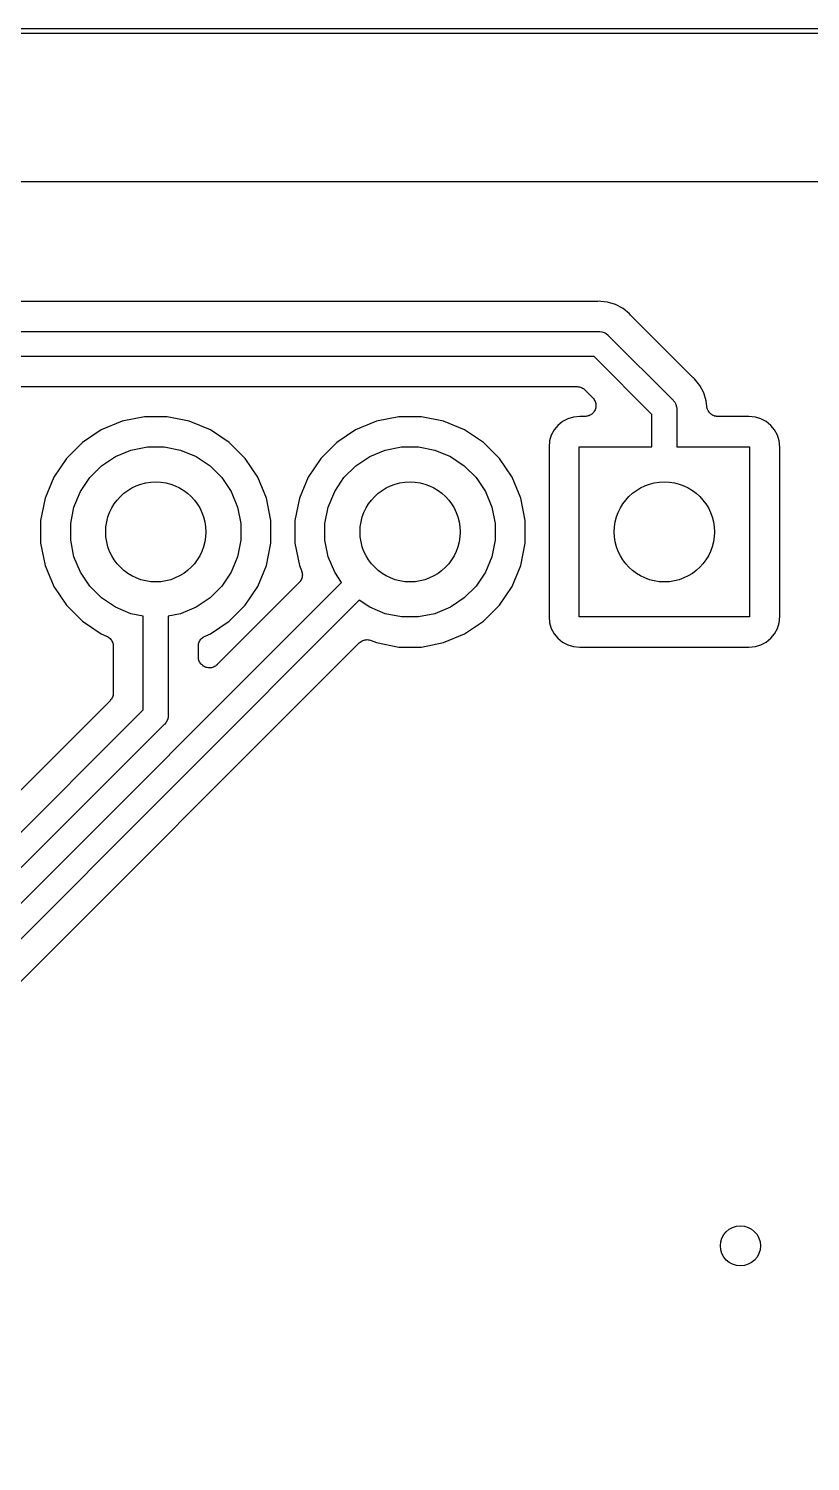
# Model space of a CAD drawing. Extents: x 13 to 148, y -136 to -18.
# Drawn here: x 127.15 to 134.96, y -32.28 to -17.98 of the extents above; entities that cross this region are included whole.
import ezdxf

# ---------------------------------------------------------------- set-up
doc = ezdxf.new("R2010")
doc.units = 0
doc.layers.add('BLACK', color=7, linetype='CONTINUOUS')

msp = doc.modelspace()

# ---------------------------------------------------------------- linework, layer by layer
at = {"layer": 'BLACK', "linetype": 'CONTINUOUS'}
for p, q in [((14.9988, -17.975), (145.501, -17.975)), ((145.499, -18.025), (15.0001, -18.025)), ((19.1496, -19.5), (140.85, -19.5)), ((132.824, -20.7), (122.676, -20.7)), ((132.828, -20.6995), (132.824, -20.7)), ((132.833, -20.6996), (132.828, -20.6995)), ((132.835, -20.6995), (132.833, -20.6996)), ((132.85, -20.6979), (132.835, -20.6995)), ((132.865, -20.6995), (132.85, -20.6979)), ((132.933, -20.7061), (132.865, -20.6995)), ((132.865, -20.6995), (132.865, -20.6995)), ((133.013, -20.7305), (132.933, -20.7061)), ((133.087, -20.7699), (133.013, -20.7305)), ((133.152, -20.823), (133.087, -20.7699)), ((133.162, -20.8351), (133.152, -20.823)), ((133.165, -20.8383), (133.162, -20.8351)), ((133.168, -20.842), (133.165, -20.8383)), ((133.169, -20.8431), (133.168, -20.842)), ((133.782, -21.4559), (133.169, -20.8431)), ((122.656, -21), (132.844, -21)), ((132.844, -21), (132.85, -20.9994)), ((132.85, -20.9994), (132.856, -21)), ((132.856, -21), (132.856, -21)), ((132.856, -21), (132.875, -21.0018)), ((132.875, -21.0018), (132.898, -21.009)), ((132.898, -21.009), (132.92, -21.0206)), ((132.92, -21.0206), (132.939, -21.0362)), ((132.939, -21.0362), (132.943, -21.041)), ((132.943, -21.041), (133.584, -21.6823)), ((132.798, -21.25), (122.702, -21.25)), ((133.375, -21.8268), (132.798, -21.25)), ((133.786, -21.4588), (133.782, -21.4559)), ((133.789, -21.4622), (133.786, -21.4588)), ((122.872, -21.55), (132.628, -21.55)), ((132.628, -21.55), (132.629, -21.55)), ((132.629, -21.55), (132.629, -21.55)), ((132.629, -21.55), (132.629, -21.55)), ((132.629, -21.55), (132.63, -21.55)), ((132.63, -21.55), (132.64, -21.5511)), ((132.64, -21.5511), (132.65, -21.5522)), ((132.65, -21.5522), (132.651, -21.5523)), ((132.651, -21.5523), (132.651, -21.5524)), ((132.651, -21.5524), (132.661, -21.5555)), ((132.661, -21.5555), (132.671, -21.5584)), ((132.671, -21.5584), (132.671, -21.5587)), ((132.671, -21.5587), (132.672, -21.5589)), ((132.672, -21.5589), (132.681, -21.5638)), ((132.681, -21.5638), (132.69, -21.5686)), ((132.69, -21.5686), (132.69, -21.569)), ((132.69, -21.569), (132.691, -21.5692)), ((132.691, -21.5692), (132.698, -21.5758)), ((132.698, -21.5758), (132.706, -21.5822)), ((132.706, -21.5822), (132.784, -21.6602)), ((133.79, -21.4631), (133.789, -21.4622)), ((133.802, -21.473), (133.79, -21.4631)), ((133.855, -21.5377), (133.802, -21.473)), ((133.895, -21.6116), (133.855, -21.5377)), ((132.784, -21.6602), (132.785, -21.661)), ((132.785, -21.661), (132.785, -21.6611)), ((132.785, -21.6611), (132.785, -21.6611)), ((132.785, -21.6611), (132.785, -21.6613)), ((132.785, -21.6613), (132.792, -21.6694)), ((132.792, -21.6694), (132.798, -21.6778)), ((132.798, -21.6778), (132.799, -21.678)), ((132.799, -21.678), (132.799, -21.6781)), ((132.799, -21.6781), (132.803, -21.6874)), ((132.803, -21.6874), (132.808, -21.6968)), ((132.808, -21.6968), (132.808, -21.697)), ((132.808, -21.697), (132.809, -21.6972)), ((132.809, -21.6972), (132.811, -21.707)), ((132.811, -21.707), (132.814, -21.7174)), ((132.814, -21.7174), (132.814, -21.7176)), ((132.814, -21.7176), (132.815, -21.7178)), ((132.815, -21.7178), (132.815, -21.7281)), ((132.815, -21.7281), (132.816, -21.7388)), ((132.816, -21.7392), (132.815, -21.7498)), ((132.816, -21.7388), (132.816, -21.739)), ((132.816, -21.739), (132.816, -21.7392)), ((133.584, -21.6823), (133.589, -21.6862)), ((133.589, -21.6862), (133.593, -21.6909)), ((133.593, -21.6909), (133.604, -21.7052)), ((133.604, -21.7052), (133.615, -21.7257)), ((133.615, -21.7257), (133.616, -21.7269)), ((133.616, -21.7269), (133.623, -21.7505)), ((133.919, -21.6917), (133.895, -21.6116)), ((133.924, -21.7488), (133.919, -21.6917)), ((128.307, -21.85), (128.085, -21.8942)), ((128.533, -21.85), (128.307, -21.85)), ((128.755, -21.8942), (128.533, -21.85)), ((130.847, -21.85), (130.625, -21.8942)), ((131.073, -21.85), (130.847, -21.85)), ((131.295, -21.8942), (131.073, -21.85)), ((132.535, -21.8715), (132.483, -21.8994)), ((132.591, -21.8543), (132.535, -21.8715)), ((132.655, -21.848), (132.591, -21.8543)), ((132.706, -21.848), (132.655, -21.848)), ((132.717, -21.847), (132.706, -21.848)), ((132.727, -21.846), (132.717, -21.847)), ((132.728, -21.8459), (132.727, -21.846)), ((132.738, -21.8429), (132.728, -21.8459)), ((132.728, -21.8459), (132.728, -21.8459)), ((132.748, -21.8399), (132.738, -21.8429)), ((132.757, -21.8349), (132.748, -21.8397)), ((132.748, -21.8397), (132.748, -21.8398)), ((132.748, -21.8398), (132.748, -21.8399)), ((132.767, -21.8299), (132.757, -21.8349)), ((132.775, -21.8231), (132.767, -21.8296)), ((132.767, -21.8296), (132.767, -21.8297)), ((132.767, -21.8297), (132.767, -21.8299)), ((132.784, -21.8163), (132.775, -21.8231)), ((132.791, -21.808), (132.784, -21.8161)), ((132.784, -21.8161), (132.784, -21.8162)), ((132.784, -21.8162), (132.784, -21.8163)), ((132.797, -21.7998), (132.791, -21.808)), ((132.798, -21.7995), (132.797, -21.7997)), ((132.797, -21.7997), (132.797, -21.7998)), ((132.803, -21.7903), (132.798, -21.7995)), ((132.808, -21.781), (132.803, -21.7903)), ((132.811, -21.7707), (132.808, -21.7806)), ((132.808, -21.7806), (132.808, -21.7808)), ((132.808, -21.7808), (132.808, -21.781)), ((132.814, -21.7605), (132.811, -21.7707)), ((132.815, -21.7498), (132.814, -21.7601)), ((132.814, -21.7601), (132.814, -21.7603)), ((132.814, -21.7603), (132.814, -21.7605)), ((133.375, -22.15), (133.375, -21.8268)), ((133.623, -21.7505), (133.625, -21.7689)), ((133.625, -21.7689), (133.625, -21.7689)), ((133.625, -21.7689), (133.626, -21.775)), ((133.626, -21.775), (133.625, -21.7811)), ((133.625, -21.7811), (133.625, -22.15)), ((133.925, -21.7537), (133.924, -21.7488)), ((133.926, -21.7586), (133.925, -21.7537)), ((133.928, -21.7642), (133.926, -21.7586)), ((133.929, -21.7699), (133.928, -21.7642)), ((133.931, -21.7745), (133.929, -21.7699)), ((133.932, -21.7792), (133.931, -21.7745)), ((133.935, -21.7843), (133.932, -21.7792)), ((133.937, -21.7897), (133.935, -21.7843)), ((133.94, -21.7938), (133.937, -21.7897)), ((133.942, -21.7982), (133.94, -21.7938)), ((133.946, -21.8028), (133.942, -21.7982)), ((133.949, -21.8076), (133.946, -21.8028)), ((133.952, -21.8111), (133.949, -21.8076)), ((133.955, -21.815), (133.952, -21.8111)), ((133.96, -21.8187), (133.955, -21.815)), ((133.964, -21.8228), (133.96, -21.8187)), ((133.968, -21.8256), (133.964, -21.8228)), ((133.972, -21.8288), (133.968, -21.8256)), ((133.977, -21.8316), (133.972, -21.8288)), ((133.982, -21.8348), (133.977, -21.8316)), ((133.986, -21.8367), (133.982, -21.8348)), ((133.991, -21.8391), (133.986, -21.8367)), ((133.996, -21.8409), (133.991, -21.8391)), ((134.001, -21.8431), (133.996, -21.8409)), ((134.006, -21.8441), (134.001, -21.8431)), ((134.011, -21.8456), (134.006, -21.8441)), ((134.017, -21.8463), (134.011, -21.8456)), ((134.022, -21.8474), (134.017, -21.8463)), ((134.027, -21.8475), (134.022, -21.8474)), ((134.032, -21.848), (134.027, -21.8475)), ((134.034, -21.848), (134.032, -21.848)), ((134.345, -21.848), (134.034, -21.848)), ((134.409, -21.8543), (134.345, -21.848)), ((134.465, -21.8715), (134.409, -21.8543)), ((134.517, -21.8994), (134.465, -21.8715)), ((127.875, -21.9809), (127.687, -22.1067)), ((128.085, -21.8942), (127.875, -21.9809)), ((128.965, -21.9809), (128.755, -21.8942)), ((129.153, -22.1067), (128.965, -21.9809)), ((130.415, -21.9809), (130.227, -22.1067)), ((130.625, -21.8942), (130.415, -21.9809)), ((131.505, -21.9809), (131.295, -21.8942)), ((131.693, -22.1067), (131.505, -21.9809)), ((132.399, -21.9825), (132.371, -22.0346)), ((132.437, -21.9368), (132.399, -21.9825)), ((132.483, -21.8994), (132.437, -21.9368)), ((134.563, -21.9368), (134.517, -21.8994)), ((134.601, -21.9825), (134.563, -21.9368)), ((134.629, -22.0346), (134.601, -21.9825)), ((127.687, -22.1067), (127.527, -22.2669)), ((128.172, -22.1827), (128.336, -22.15)), ((128.336, -22.15), (128.504, -22.15)), ((128.504, -22.15), (128.668, -22.1827)), ((129.313, -22.2669), (129.153, -22.1067)), ((130.227, -22.1067), (130.067, -22.2669)), ((130.712, -22.1827), (130.876, -22.15)), ((130.876, -22.15), (131.044, -22.15)), ((131.044, -22.15), (131.208, -22.1827)), ((131.853, -22.2669), (131.693, -22.1067)), ((132.354, -22.0912), (132.348, -22.1554)), ((132.348, -22.1554), (132.348, -23.8446)), ((132.371, -22.0346), (132.354, -22.0912)), ((132.65, -23.85), (132.65, -22.15)), ((132.65, -22.15), (133.375, -22.15)), ((133.625, -22.15), (134.35, -22.15)), ((134.35, -22.15), (134.35, -23.85)), ((134.646, -22.0912), (134.629, -22.0346)), ((134.652, -22.1554), (134.646, -22.0912)), ((134.652, -23.8446), (134.652, -22.1554)), ((127.527, -22.2669), (127.401, -22.4553)), ((127.878, -22.3398), (128.017, -22.2467)), ((128.017, -22.2467), (128.172, -22.1827)), ((128.668, -22.1827), (128.823, -22.2467)), ((128.823, -22.2467), (128.962, -22.3398)), ((129.439, -22.4553), (129.313, -22.2669)), ((130.067, -22.2669), (129.941, -22.4553)), ((130.418, -22.3398), (130.557, -22.2467)), ((130.557, -22.2467), (130.712, -22.1827)), ((131.208, -22.1827), (131.363, -22.2467)), ((131.363, -22.2467), (131.502, -22.3398)), ((131.979, -22.4553), (131.853, -22.2669)), ((127.401, -22.4553), (127.314, -22.6646)), ((127.667, -22.5974), (127.76, -22.4582)), ((127.76, -22.4582), (127.878, -22.3398)), ((128.962, -22.3398), (129.08, -22.4582)), ((129.08, -22.4582), (129.173, -22.5974)), ((129.526, -22.6646), (129.439, -22.4553)), ((129.941, -22.4553), (129.854, -22.6646)), ((130.207, -22.5974), (130.3, -22.4582)), ((130.3, -22.4582), (130.418, -22.3398)), ((131.502, -22.3398), (131.62, -22.4582)), ((131.62, -22.4582), (131.713, -22.5974)), ((132.066, -22.6646), (131.979, -22.4553)), ((127.603, -22.7521), (127.667, -22.5974)), ((129.173, -22.5974), (129.237, -22.7521)), ((130.143, -22.7521), (130.207, -22.5974)), ((131.713, -22.5974), (131.777, -22.7521)), ((127.314, -22.6646), (127.27, -22.8867)), ((129.57, -22.8867), (129.526, -22.6646)), ((129.854, -22.6646), (129.81, -22.8867)), ((132.11, -22.8867), (132.066, -22.6646)), ((127.27, -22.8867), (127.27, -23.1133)), ((127.57, -22.9163), (127.603, -22.7521)), ((129.237, -22.7521), (129.27, -22.9163)), ((129.57, -23.1133), (129.57, -22.8867)), ((129.81, -22.8867), (129.81, -23.1133)), ((130.11, -22.9163), (130.143, -22.7521)), ((131.777, -22.7521), (131.81, -22.9163)), ((132.11, -23.1133), (132.11, -22.8867)), ((127.57, -23.0837), (127.57, -22.9163)), ((129.27, -22.9163), (129.27, -23.0837)), ((130.11, -23.0837), (130.11, -22.9163)), ((131.81, -22.9163), (131.81, -23.0837)), ((127.27, -23.1133), (127.314, -23.3354)), ((127.603, -23.2479), (127.57, -23.0837)), ((129.27, -23.0837), (129.237, -23.2479)), ((129.526, -23.3354), (129.57, -23.1133)), ((129.81, -23.1133), (129.854, -23.3354)), ((130.143, -23.2479), (130.11, -23.0837)), ((131.81, -23.0837), (131.777, -23.2479)), ((132.066, -23.3354), (132.11, -23.1133)), ((127.667, -23.4026), (127.603, -23.2479)), ((129.237, -23.2479), (129.173, -23.4026)), ((130.207, -23.4026), (130.143, -23.2479)), ((131.777, -23.2479), (131.713, -23.4026)), ((127.314, -23.3354), (127.401, -23.5447)), ((127.76, -23.5418), (127.667, -23.4026)), ((129.173, -23.4026), (129.08, -23.5418)), ((129.439, -23.5447), (129.526, -23.3354)), ((129.854, -23.3354), (129.876, -23.3873)), ((129.876, -23.3873), (129.876, -23.3878)), ((129.876, -23.3878), (129.876, -23.3878)), ((129.876, -23.3878), (129.876, -23.3878)), ((129.876, -23.3878), (129.876, -23.3887)), ((129.876, -23.3887), (129.879, -23.3985)), ((129.879, -23.4617), (129.876, -23.4716)), ((129.879, -23.3985), (129.882, -23.4084)), ((129.882, -23.452), (129.879, -23.4617)), ((129.882, -23.4084), (129.882, -23.4089)), ((129.882, -23.4089), (129.882, -23.4093)), ((129.882, -23.4093), (129.883, -23.4195)), ((129.883, -23.4408), (129.882, -23.4511)), ((129.882, -23.4511), (129.882, -23.4516)), ((129.882, -23.4516), (129.882, -23.452)), ((129.883, -23.4195), (129.884, -23.4297)), ((129.884, -23.4307), (129.883, -23.4408)), ((129.884, -23.4297), (129.884, -23.4302)), ((129.884, -23.4302), (129.884, -23.4307)), ((130.276, -23.5068), (130.207, -23.4026)), ((131.713, -23.4026), (131.62, -23.5418)), ((131.979, -23.5447), (132.066, -23.3354)), ((121.908, -31.875), (130.276, -23.5068)), ((127.401, -23.5447), (127.527, -23.7331)), ((127.878, -23.6602), (127.76, -23.5418)), ((129.08, -23.5418), (128.962, -23.6602)), ((129.852, -23.5071), (129.033, -24.3262)), ((129.313, -23.7331), (129.439, -23.5447)), ((129.858, -23.4992), (129.852, -23.5071)), ((129.865, -23.4914), (129.858, -23.4992)), ((129.87, -23.4814), (129.865, -23.4906)), ((129.865, -23.4906), (129.865, -23.4909)), ((129.865, -23.4909), (129.865, -23.4914)), ((129.875, -23.4725), (129.87, -23.4814)), ((129.876, -23.4716), (129.875, -23.4721)), ((129.875, -23.4721), (129.875, -23.4725)), ((131.62, -23.5418), (131.502, -23.6602)), ((131.853, -23.7331), (131.979, -23.5447)), ((130.453, -23.6836), (122.053, -32.084)), ((127.527, -23.7331), (127.687, -23.8933)), ((128.017, -23.7533), (127.878, -23.6602)), ((128.962, -23.6602), (128.823, -23.7533)), ((129.153, -23.8933), (129.313, -23.7331)), ((130.557, -23.7533), (130.453, -23.6836)), ((131.502, -23.6602), (131.363, -23.7533)), ((131.693, -23.8933), (131.853, -23.7331)), ((128.172, -23.8173), (128.017, -23.7533)), ((128.295, -23.8418), (128.172, -23.8173)), ((128.295, -24.7782), (128.295, -23.8418)), ((128.668, -23.8173), (128.545, -23.8418)), ((128.545, -23.8418), (128.545, -24.8239)), ((128.823, -23.7533), (128.668, -23.8173)), ((130.712, -23.8173), (130.557, -23.7533)), ((130.876, -23.85), (130.712, -23.8173)), ((131.044, -23.85), (130.876, -23.85)), ((131.208, -23.8173), (131.044, -23.85)), ((131.363, -23.7533), (131.208, -23.8173)), ((132.348, -23.8446), (132.354, -23.9088)), ((134.35, -23.85), (132.65, -23.85)), ((134.646, -23.9088), (134.652, -23.8446)), ((127.687, -23.8933), (127.875, -24.0191)), ((127.875, -24.0191), (127.927, -24.0406)), ((128.913, -24.0406), (128.965, -24.0191)), ((128.965, -24.0191), (129.153, -23.8933)), ((131.295, -24.1058), (131.505, -24.0191)), ((131.505, -24.0191), (131.693, -23.8933)), ((132.354, -23.9088), (132.371, -23.9654)), ((132.371, -23.9654), (132.399, -24.0175)), ((132.399, -24.0175), (132.437, -24.0632)), ((134.563, -24.0632), (134.601, -24.0175)), ((134.601, -24.0175), (134.629, -23.9654)), ((134.629, -23.9654), (134.646, -23.9088)), ((122.279, -32.2819), (130.453, -24.1082)), ((127.927, -24.0406), (127.928, -24.0408)), ((127.928, -24.0408), (127.928, -24.0408)), ((127.928, -24.0408), (127.928, -24.0408)), ((127.928, -24.0408), (127.929, -24.0412)), ((127.929, -24.0412), (127.938, -24.0461)), ((127.938, -24.0461), (127.947, -24.051)), ((127.947, -24.051), (127.947, -24.0513)), ((127.947, -24.0513), (127.947, -24.0516)), ((127.947, -24.0516), (127.955, -24.0582)), ((127.955, -24.0582), (127.963, -24.0647)), ((127.963, -24.0647), (127.963, -24.0651)), ((127.963, -24.0651), (127.964, -24.0654)), ((127.964, -24.0654), (127.97, -24.0734)), ((127.97, -24.0734), (127.977, -24.0813)), ((127.977, -24.0813), (127.977, -24.0818)), ((127.977, -24.0818), (127.977, -24.0821)), ((127.977, -24.0821), (127.982, -24.0912)), ((127.982, -24.0912), (127.987, -24.1003)), ((127.987, -24.1003), (127.987, -24.1008)), ((127.987, -24.1008), (127.987, -24.1012)), ((127.987, -24.1012), (127.99, -24.111)), ((127.99, -24.111), (127.993, -24.1208)), ((127.993, -24.1208), (127.993, -24.1213)), ((127.993, -24.1213), (127.993, -24.1218)), ((127.993, -24.1218), (127.994, -24.132)), ((127.994, -24.132), (127.995, -24.1422)), ((127.995, -24.1422), (127.995, -24.6084)), ((128.845, -24.1407), (128.846, -24.1305)), ((128.845, -24.1416), (128.845, -24.1407)), ((128.845, -24.1417), (128.845, -24.1416)), ((128.845, -24.1416), (128.845, -24.1416)), ((128.845, -24.1422), (128.845, -24.1417)), ((128.845, -24.2484), (128.845, -24.1422)), ((128.846, -24.1305), (128.847, -24.1203)), ((128.847, -24.1193), (128.851, -24.1095)), ((128.847, -24.1198), (128.847, -24.1193)), ((128.847, -24.1203), (128.847, -24.1198)), ((128.851, -24.1095), (128.854, -24.0998)), ((128.854, -24.0989), (128.859, -24.0899)), ((128.854, -24.0993), (128.854, -24.0989)), ((128.854, -24.0998), (128.854, -24.0993)), ((128.859, -24.0899), (128.864, -24.0809)), ((128.864, -24.0801), (128.871, -24.0722)), ((128.864, -24.0805), (128.864, -24.0801)), ((128.864, -24.0809), (128.864, -24.0805)), ((128.871, -24.0722), (128.877, -24.0643)), ((128.877, -24.0643), (128.878, -24.064)), ((128.878, -24.0636), (128.886, -24.0572)), ((128.878, -24.064), (128.878, -24.0636)), ((128.886, -24.0572), (128.894, -24.0507)), ((128.894, -24.0505), (128.895, -24.0502)), ((128.894, -24.0507), (128.894, -24.0505)), ((128.895, -24.0502), (128.904, -24.0454)), ((128.904, -24.0454), (128.913, -24.0406)), ((130.453, -24.1078), (130.454, -24.1071)), ((130.453, -24.1082), (130.453, -24.1078)), ((130.453, -24.1078), (130.453, -24.1078)), ((130.453, -24.1078), (130.453, -24.1078)), ((130.454, -24.1071), (130.462, -24.1007)), ((130.462, -24.1007), (130.47, -24.0942)), ((130.47, -24.094), (130.471, -24.0937)), ((130.47, -24.0942), (130.47, -24.094)), ((130.471, -24.0937), (130.48, -24.089)), ((130.48, -24.089), (130.489, -24.0842)), ((130.489, -24.0841), (130.49, -24.0838)), ((130.489, -24.0842), (130.489, -24.0841)), ((130.49, -24.0838), (130.5, -24.081)), ((130.5, -24.081), (130.509, -24.078)), ((130.509, -24.078), (130.51, -24.078)), ((130.51, -24.0778), (130.521, -24.077)), ((130.51, -24.078), (130.51, -24.0778)), ((130.521, -24.077), (130.531, -24.076)), ((130.531, -24.076), (130.531, -24.076)), ((130.531, -24.076), (130.532, -24.076)), ((130.532, -24.076), (130.542, -24.0771)), ((130.542, -24.0771), (130.552, -24.0781)), ((130.552, -24.0781), (130.553, -24.0782)), ((130.553, -24.0782), (130.553, -24.0783)), ((130.553, -24.0783), (130.563, -24.0813)), ((130.563, -24.0813), (130.573, -24.0843)), ((130.573, -24.0843), (130.625, -24.1058)), ((130.625, -24.1058), (130.847, -24.15)), ((130.847, -24.15), (131.073, -24.15)), ((131.073, -24.15), (131.295, -24.1058)), ((132.437, -24.0632), (132.483, -24.1006)), ((132.483, -24.1006), (132.535, -24.1285)), ((132.535, -24.1285), (132.591, -24.1457)), ((132.591, -24.1457), (132.655, -24.152)), ((132.655, -24.152), (134.345, -24.152)), ((134.345, -24.152), (134.409, -24.1457)), ((134.409, -24.1457), (134.465, -24.1285)), ((134.465, -24.1285), (134.517, -24.1006)), ((134.517, -24.1006), (134.563, -24.0632)), ((128.846, -24.2588), (128.845, -24.2484)), ((128.847, -24.2694), (128.846, -24.2588)), ((128.847, -24.2696), (128.847, -24.2694)), ((128.847, -24.2698), (128.847, -24.2696)), ((128.85, -24.2798), (128.847, -24.2698)), ((128.853, -24.29), (128.85, -24.2798)), ((128.853, -24.2901), (128.853, -24.29)), ((128.853, -24.2903), (128.853, -24.2901)), ((128.858, -24.2997), (128.853, -24.2903)), ((128.863, -24.3089), (128.858, -24.2997)), ((128.863, -24.3091), (128.863, -24.3089)), ((128.863, -24.3093), (128.863, -24.3091)), ((128.87, -24.3175), (128.863, -24.3093)), ((128.877, -24.3256), (128.87, -24.3175)), ((128.877, -24.3258), (128.877, -24.3256)), ((128.877, -24.3259), (128.877, -24.3258)), ((128.885, -24.3326), (128.877, -24.3259)), ((128.893, -24.3394), (128.885, -24.3326)), ((128.893, -24.3395), (128.893, -24.3394)), ((128.893, -24.3396), (128.893, -24.3395)), ((128.903, -24.3446), (128.893, -24.3396)), ((128.912, -24.3497), (128.903, -24.3446)), ((128.912, -24.3498), (128.912, -24.3497)), ((128.912, -24.3497), (128.912, -24.3497)), ((128.922, -24.3529), (128.912, -24.3498)), ((128.933, -24.3561), (128.922, -24.3529)), ((128.943, -24.3572), (128.933, -24.3561)), ((128.933, -24.3561), (128.933, -24.3561)), ((128.933, -24.3561), (128.933, -24.3561)), ((128.954, -24.3584), (128.943, -24.3572)), ((128.965, -24.3574), (128.954, -24.3584)), ((128.954, -24.3584), (128.954, -24.3584)), ((128.954, -24.3584), (128.954, -24.3584)), ((128.975, -24.3565), (128.965, -24.3574)), ((128.976, -24.3564), (128.975, -24.3565)), ((128.975, -24.3565), (128.975, -24.3565)), ((128.986, -24.3534), (128.976, -24.3564)), ((128.996, -24.3505), (128.986, -24.3534)), ((129.006, -24.3455), (128.996, -24.3504)), ((128.996, -24.3504), (128.996, -24.3504)), ((128.996, -24.3504), (128.996, -24.3505)), ((129.015, -24.3406), (129.006, -24.3455)), ((129.024, -24.3337), (129.015, -24.3404)), ((129.015, -24.3404), (129.015, -24.3405)), ((129.015, -24.3405), (129.015, -24.3406)), ((129.032, -24.3273), (129.024, -24.3337)), ((129.033, -24.3262), (129.032, -24.327)), ((129.032, -24.327), (129.032, -24.327)), ((129.032, -24.327), (129.032, -24.327)), ((129.032, -24.327), (129.032, -24.3273)), ((127.963, -24.6862), (122.606, -30.0428)), ((127.969, -24.6783), (127.963, -24.6862)), ((127.976, -24.6705), (127.969, -24.6783)), ((127.981, -24.6606), (127.976, -24.6696)), ((127.976, -24.6696), (127.976, -24.67)), ((127.976, -24.67), (127.976, -24.6705)), ((127.986, -24.6517), (127.981, -24.6606)), ((127.987, -24.6507), (127.986, -24.6512)), ((127.986, -24.6512), (127.986, -24.6517)), ((127.99, -24.641), (127.987, -24.6507)), ((127.993, -24.6313), (127.99, -24.641)), ((127.994, -24.62), (127.993, -24.6301)), ((127.993, -24.6301), (127.993, -24.6307)), ((127.993, -24.6307), (127.993, -24.6313)), ((127.995, -24.6099), (127.994, -24.62)), ((127.995, -24.6084), (127.995, -24.6088)), ((127.995, -24.6088), (127.995, -24.6088)), ((127.995, -24.6088), (127.995, -24.6088)), ((127.995, -24.6088), (127.995, -24.6099)), ((122.698, -30.375), (128.295, -24.7782)), ((128.536, -24.8781), (128.524, -24.8998)), ((128.537, -24.8763), (128.536, -24.8781)), ((128.543, -24.8545), (128.537, -24.8763)), ((128.545, -24.8361), (128.543, -24.8545)), ((128.545, -24.8239), (128.546, -24.83)), ((128.546, -24.83), (128.545, -24.8361)), ((128.545, -24.8361), (128.545, -24.8361)), ((128.504, -24.9227), (122.843, -30.584)), ((128.509, -24.9188), (128.504, -24.9227)), ((128.517, -24.9091), (128.509, -24.9188)), ((128.524, -24.8998), (128.517, -24.9091))]:
    msp.add_line(p, q, dxfattribs=at)
at = {"layer": 'BLACK'}
for centre, radius in [((128.42, -23), 0.5), ((128.42, -23), 0.5), ((130.96, -23), 0.5), ((130.96, -23), 0.5), ((133.5, -23), 0.5), ((133.5, -23), 0.5), ((134.26, -30.13), 0.2)]:
    msp.add_circle(centre, radius, dxfattribs=at)

doc.saveas('drawing.dxf')
